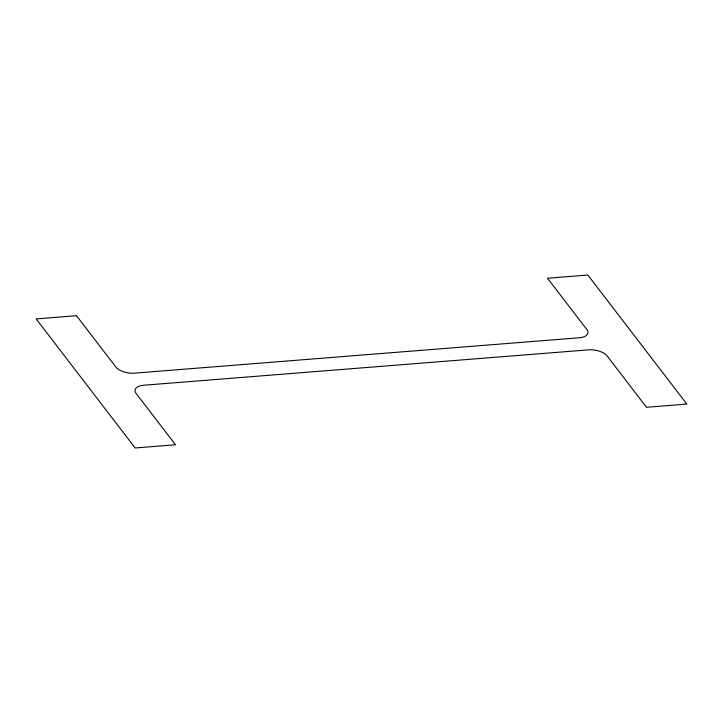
<?xml version="1.0" encoding="UTF-8"?>
<svg xmlns="http://www.w3.org/2000/svg" width="723" height="723" viewBox="0 0 723 723"><rect width="100%" height="100%" fill="white"/><g stroke="black" fill="none" stroke-linecap="round" stroke-linejoin="round"><path stroke-width="1.08" d="M76.484 315.707L36.15 318.924L135.165 447.98L175.499 444.762L136.096 393.411A14.397 6.914 9.2 0 1 143.796 385.232L588.477 349.851A14.397 6.914 9.2 0 1 607.112 355.933L646.516 407.293L686.85 404.076L587.835 275.02L547.501 278.238L586.904 329.589A14.397 6.914 9.2 0 1 579.204 337.768L134.523 373.149A14.397 6.914 9.2 0 1 115.888 367.067L76.484 315.707"/></g></svg>
